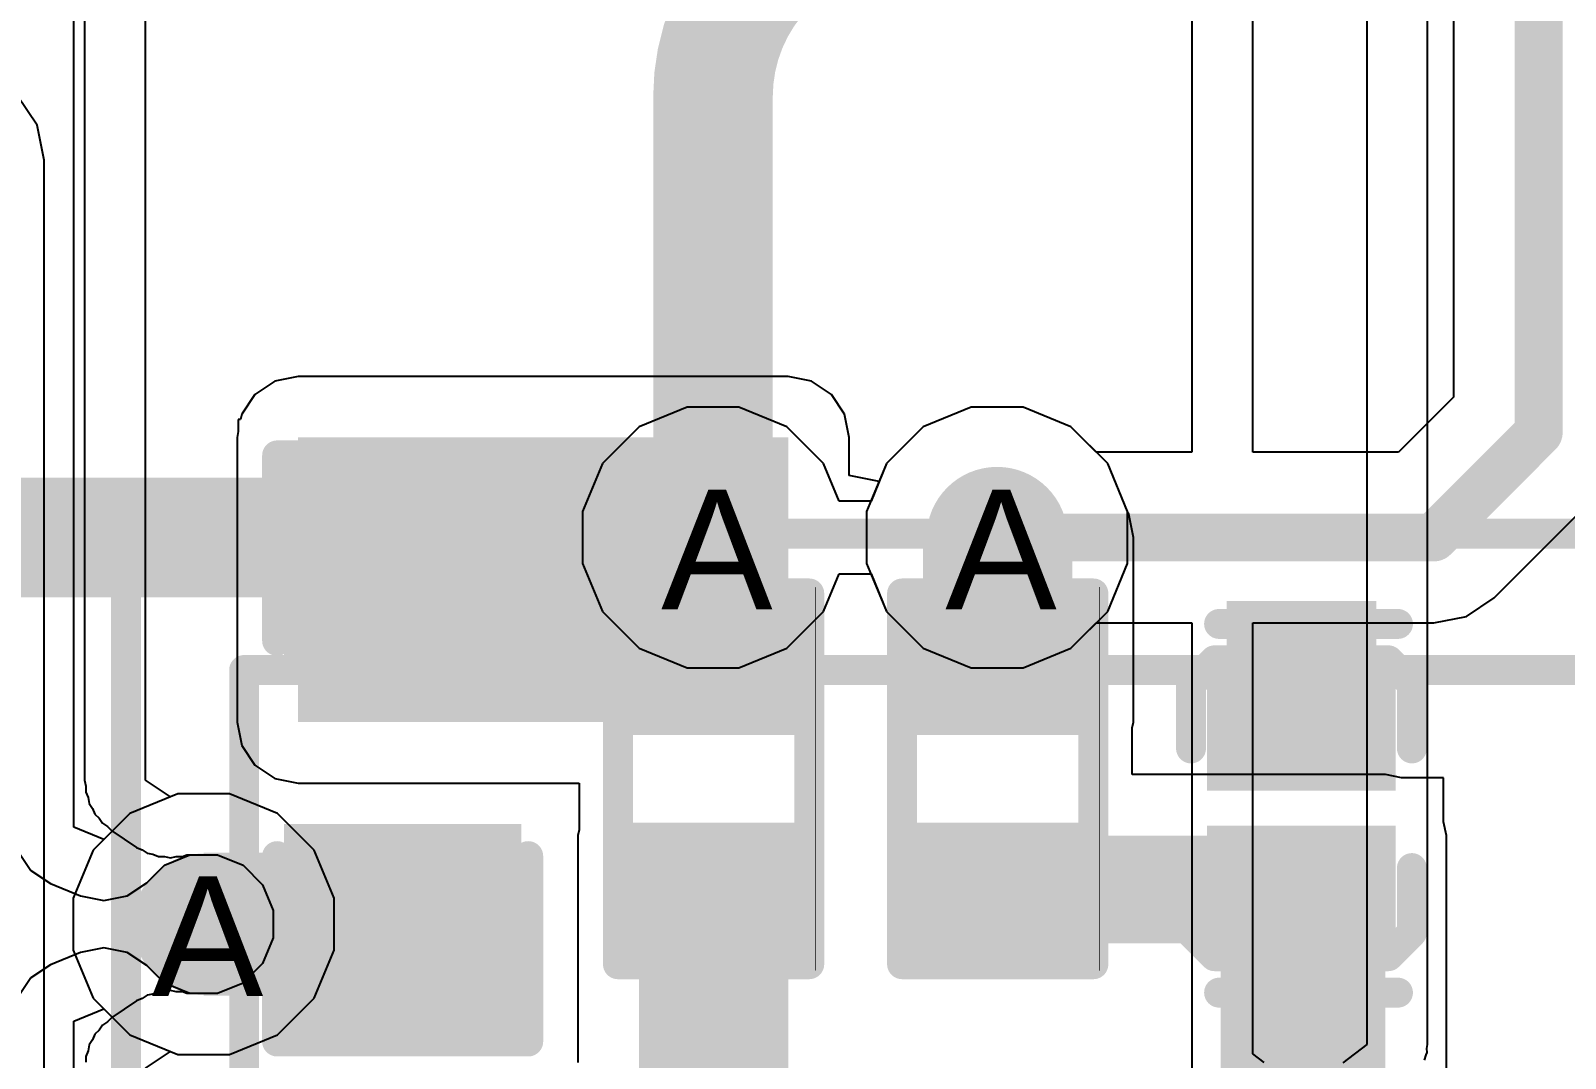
# Model space of a CAD drawing. Header units: inches. Extents: x 0 to 208, y 0 to 213.
# Drawn here: x 3.7688 to 4.0254, y 0.4172 to 0.589 of the extents above; entities that cross this region are included whole.
import ezdxf

# ---------------------------------------------------------------- set-up
doc = ezdxf.new("R2010")
doc.units = ezdxf.units.IN
doc.header["$MEASUREMENT"] = 0
for name, color, linetype in [('Bottom Layer', 5, 'Continuous'), ('Bottom Overlay', 54, 'Continuous'), ('Bottom Paste', 16, 'Continuous'), ('Bottom Solder', 6, 'Continuous'), ('Drill Drawing', 1, 'Continuous'), ('L2_GND1', 16, 'Continuous'), ('L3_SIG1', 76, 'Continuous'), ('L4_PWR', 90, 'Continuous'), ('L5_GND2', 156, 'Continuous'), ('L6_SIG2', 130, 'Continuous'), ('L7_GND3', 216, 'Continuous'), ('Top Layer', 1, 'Continuous'), ('Top Overlay', 2, 'Continuous'), ('Via Holes', 16, 'Continuous')]:
    doc.layers.add(name, color=color, linetype=linetype)
doc.styles.add('Arial', font='', dxfattribs={"height": 0.2})
doc.styles.get('Arial').set_extended_font_data('Arial')

# ---------------------------------------------------------------- blocks, each defined once
blk = doc.blocks.new('R___0402_B_70')
at = {"layer": 'Bottom Layer'}
for points in [[(-0.0095, 0.0125), (-0.0095, -0.0125), (-0.0275, -0.0125), (-0.0275, 0.0125)], [(0.0275, 0.0125), (0.0275, -0.0125), (0.0095, -0.0125), (0.0095, 0.0125)]]:
    blk.add_hatch(color=5, dxfattribs=at).paths.add_polyline_path(points)
at = {"layer": 'Bottom Paste'}
for points in [[(-0.0095, 0.0125), (-0.0095, -0.0125), (-0.0275, -0.0125), (-0.0275, 0.0125)], [(0.0275, 0.0125), (0.0275, -0.0125), (0.0095, -0.0125), (0.0095, 0.0125)]]:
    blk.add_hatch(color=16, dxfattribs=at).paths.add_polyline_path(points)
at = {"layer": 'Bottom Solder'}
for points in [[(-0.00734, 0.01467), (-0.00734, -0.01467), (-0.02967, -0.01467), (-0.02967, 0.01467)], [(0.02966, 0.01467), (0.02966, -0.01467), (0.00733, -0.01467), (0.00733, 0.01467)]]:
    blk.add_hatch(color=6, dxfattribs=at).paths.add_polyline_path(points)
at = {"layer": 'Bottom Overlay'}
for points in [[(-0.031, -0.016, 0.005, 0.005, 0), (-0.031, 0.016, 0.005, 0.005, 0)], [(0.031, 0.016, 0.005, 0.005, 0), (-0.031, 0.016, 0.005, 0.005, 0)], [(0.031, -0.016, 0.005, 0.005, 0), (0.031, 0.016, 0.005, 0.005, 0)], [(0.032, 0.017, 0.000127, 0.000127, 0), (-0.032, 0.017, 0.000127, 0.000127, 0)], [(0.031, -0.016, 0.005, 0.005, 0), (-0.031, -0.016, 0.005, 0.005, 0)]]:
    blk.add_lwpolyline(points, format="xyseb", dxfattribs=at)
for points in [[(-0.03225, 0.016, 0.0025, 0.0025, 1), (-0.02975, 0.016, 0.0025, 0.0025, 1)], [(-0.03225, 0.016, 0.0025, 0.0025, 1), (-0.02975, 0.016, 0.0025, 0.0025, 1)], [(0.02975, 0.016, 0.0025, 0.0025, 1), (0.03225, 0.016, 0.0025, 0.0025, 1)], [(0.02975, 0.016, 0.0025, 0.0025, 1), (0.03225, 0.016, 0.0025, 0.0025, 1)], [(-0.03203, 0.017, 0.0000635, 0.0000635, 1), (-0.03197, 0.017, 0.0000635, 0.0000635, 1)], [(0.03197, 0.017, 0.0000635, 0.0000635, 1), (0.03203, 0.017, 0.0000635, 0.0000635, 1)], [(-0.03225, -0.016, 0.0025, 0.0025, 1), (-0.02975, -0.016, 0.0025, 0.0025, 1)], [(-0.03225, -0.016, 0.0025, 0.0025, 1), (-0.02975, -0.016, 0.0025, 0.0025, 1)], [(0.02975, -0.016, 0.0025, 0.0025, 1), (0.03225, -0.016, 0.0025, 0.0025, 1)], [(0.02975, -0.016, 0.0025, 0.0025, 1), (0.03225, -0.016, 0.0025, 0.0025, 1)]]:
    blk.add_lwpolyline(points, format="xyseb", close=True, dxfattribs=at)
blk = doc.blocks.new('R___0402_B_75')
at = {"layer": 'Bottom Layer'}
for points in [[(-0.0095, 0.0125), (-0.0095, -0.0125), (-0.0275, -0.0125), (-0.0275, 0.0125)], [(0.0275, 0.0125), (0.0275, -0.0125), (0.0095, -0.0125), (0.0095, 0.0125)]]:
    blk.add_hatch(color=5, dxfattribs=at).paths.add_polyline_path(points)
at = {"layer": 'Bottom Paste'}
for points in [[(-0.0095, 0.0125), (-0.0095, -0.0125), (-0.0275, -0.0125), (-0.0275, 0.0125)], [(0.0275, 0.0125), (0.0275, -0.0125), (0.0095, -0.0125), (0.0095, 0.0125)]]:
    blk.add_hatch(color=16, dxfattribs=at).paths.add_polyline_path(points)
at = {"layer": 'Bottom Solder'}
for points in [[(-0.00733, 0.01467), (-0.00733, -0.01467), (-0.02966, -0.01467), (-0.02966, 0.01467)], [(0.02967, 0.01467), (0.02967, -0.01467), (0.00734, -0.01467), (0.00734, 0.01467)]]:
    blk.add_hatch(color=6, dxfattribs=at).paths.add_polyline_path(points)
at = {"layer": 'Bottom Overlay'}
for points in [[(-0.031, -0.016, 0.005, 0.005, 0), (-0.031, 0.016, 0.005, 0.005, 0)], [(0.031, 0.016, 0.005, 0.005, 0), (-0.031, 0.016, 0.005, 0.005, 0)], [(0.031, -0.016, 0.005, 0.005, 0), (0.031, 0.016, 0.005, 0.005, 0)], [(0.032, 0.017, 0.000127, 0.000127, 0), (-0.032, 0.017, 0.000127, 0.000127, 0)], [(0.031, -0.016, 0.005, 0.005, 0), (-0.031, -0.016, 0.005, 0.005, 0)]]:
    blk.add_lwpolyline(points, format="xyseb", dxfattribs=at)
for points in [[(-0.03225, 0.016, 0.0025, 0.0025, 1), (-0.02975, 0.016, 0.0025, 0.0025, 1)], [(-0.03225, 0.016, 0.0025, 0.0025, 1), (-0.02975, 0.016, 0.0025, 0.0025, 1)], [(0.02975, 0.016, 0.0025, 0.0025, 1), (0.03225, 0.016, 0.0025, 0.0025, 1)], [(0.02975, 0.016, 0.0025, 0.0025, 1), (0.03225, 0.016, 0.0025, 0.0025, 1)], [(-0.03203, 0.017, 0.0000635, 0.0000635, 1), (-0.03197, 0.017, 0.0000635, 0.0000635, 1)], [(0.03197, 0.017, 0.0000635, 0.0000635, 1), (0.03203, 0.017, 0.0000635, 0.0000635, 1)], [(-0.03225, -0.016, 0.0025, 0.0025, 1), (-0.02975, -0.016, 0.0025, 0.0025, 1)], [(-0.03225, -0.016, 0.0025, 0.0025, 1), (-0.02975, -0.016, 0.0025, 0.0025, 1)], [(0.02975, -0.016, 0.0025, 0.0025, 1), (0.03225, -0.016, 0.0025, 0.0025, 1)], [(0.02975, -0.016, 0.0025, 0.0025, 1), (0.03225, -0.016, 0.0025, 0.0025, 1)]]:
    blk.add_lwpolyline(points, format="xyseb", close=True, dxfattribs=at)
blk = doc.blocks.new('DFN1006_2L__B__D____________B_77')
at = {"layer": 'Bottom Layer'}
for points in [[(-0.02067, 0.01378), (-0.00492, 0.01378), (-0.00492, -0.01378), (-0.02067, -0.01378)], [(0.00492, 0.01378), (0.02067, 0.01378), (0.02067, -0.01378), (0.00492, -0.01378)]]:
    blk.add_hatch(color=5, dxfattribs=at).paths.add_polyline_path(points)
at = {"layer": 'Bottom Paste'}
for points in [[(-0.02067, 0.01378), (-0.00492, 0.01378), (-0.00492, -0.01378), (-0.02067, -0.01378)], [(0.00492, 0.01378), (0.02067, 0.01378), (0.02067, -0.01378), (0.00492, -0.01378)]]:
    blk.add_hatch(color=16, dxfattribs=at).paths.add_polyline_path(points)
at = {"layer": 'Bottom Solder'}
for points in [[(-0.02267, 0.01578), (-0.00292, 0.01578), (-0.00292, -0.01578), (-0.02267, -0.01578)], [(0.00292, 0.01578), (0.02267, 0.01578), (0.02267, -0.01578), (0.00292, -0.01578)]]:
    blk.add_hatch(color=6, dxfattribs=at).paths.add_polyline_path(points)
at = {"layer": 'Bottom Overlay'}
for points in [[(-0.02474, 0.01453, 0.005, 0.005, 0), (-0.0208, 0.01847, 0.005, 0.005, 0)], [(-0.01, 0.01847, 0.005, 0.005, 0), (-0.0208, 0.01847, 0.005, 0.005, 0)], [(0.0208, 0.01847, 0.005, 0.005, 0), (0.01, 0.01847, 0.005, 0.005, 0)], [(0.02474, 0.01453, 0.005, 0.005, 0), (0.0208, 0.01847, 0.005, 0.005, 0)], [(-0.03082, -0.01378, 0.005, 0.005, 0), (-0.03082, 0.01614, 0.005, 0.005, 0)], [(0.03083, -0.01378, 0.005, 0.005, 0), (0.03083, 0.01614, 0.005, 0.005, 0)], [(-0.02474, -0.01453, 0.005, 0.005, 0), (-0.02474, 0.01453, 0.005, 0.005, 0)], [(0.02474, -0.01453, 0.005, 0.005, 0), (0.02474, 0.01453, 0.005, 0.005, 0)], [(-0.0208, -0.01847, 0.005, 0.005, 0), (-0.02474, -0.01453, 0.005, 0.005, 0)], [(0.0208, -0.01847, 0.005, 0.005, 0), (0.02474, -0.01453, 0.005, 0.005, 0)], [(-0.01962, -0.01847, 0.005, 0.005, 0), (-0.0208, -0.01847, 0.005, 0.005, 0)], [(-0.01, -0.01847, 0.005, 0.005, 0), (-0.01962, -0.01847, 0.005, 0.005, 0)], [(0.01962, -0.01847, 0.005, 0.005, 0), (0.01, -0.01847, 0.005, 0.005, 0)], [(0.0208, -0.01847, 0.005, 0.005, 0), (0.01962, -0.01847, 0.005, 0.005, 0)]]:
    blk.add_lwpolyline(points, format="xyseb", dxfattribs=at)
for points in [[(-0.02205, 0.01847, 0.0025, 0.0025, 1), (-0.01955, 0.01847, 0.0025, 0.0025, 1)], [(-0.02205, 0.01847, 0.0025, 0.0025, 1), (-0.01955, 0.01847, 0.0025, 0.0025, 1)], [(-0.01125, 0.01847, 0.0025, 0.0025, 1), (-0.00875, 0.01847, 0.0025, 0.0025, 1)], [(0.00875, 0.01847, 0.0025, 0.0025, 1), (0.01125, 0.01847, 0.0025, 0.0025, 1)], [(0.01955, 0.01847, 0.0025, 0.0025, 1), (0.02205, 0.01847, 0.0025, 0.0025, 1)], [(0.01955, 0.01847, 0.0025, 0.0025, 1), (0.02205, 0.01847, 0.0025, 0.0025, 1)], [(-0.03207, 0.01614, 0.0025, 0.0025, 1), (-0.02957, 0.01614, 0.0025, 0.0025, 1)], [(0.02958, 0.01614, 0.0025, 0.0025, 1), (0.03208, 0.01614, 0.0025, 0.0025, 1)], [(-0.02599, 0.01453, 0.0025, 0.0025, 1), (-0.02349, 0.01453, 0.0025, 0.0025, 1)], [(-0.02599, 0.01453, 0.0025, 0.0025, 1), (-0.02349, 0.01453, 0.0025, 0.0025, 1)], [(0.02349, 0.01453, 0.0025, 0.0025, 1), (0.02599, 0.01453, 0.0025, 0.0025, 1)], [(0.02349, 0.01453, 0.0025, 0.0025, 1), (0.02599, 0.01453, 0.0025, 0.0025, 1)], [(-0.03207, -0.01378, 0.0025, 0.0025, 1), (-0.02957, -0.01378, 0.0025, 0.0025, 1)], [(-0.02599, -0.01453, 0.0025, 0.0025, 1), (-0.02349, -0.01453, 0.0025, 0.0025, 1)], [(-0.02599, -0.01453, 0.0025, 0.0025, 1), (-0.02349, -0.01453, 0.0025, 0.0025, 1)], [(0.02349, -0.01453, 0.0025, 0.0025, 1), (0.02599, -0.01453, 0.0025, 0.0025, 1)], [(0.02349, -0.01453, 0.0025, 0.0025, 1), (0.02599, -0.01453, 0.0025, 0.0025, 1)], [(0.02958, -0.01378, 0.0025, 0.0025, 1), (0.03208, -0.01378, 0.0025, 0.0025, 1)], [(-0.02205, -0.01847, 0.0025, 0.0025, 1), (-0.01955, -0.01847, 0.0025, 0.0025, 1)], [(-0.02205, -0.01847, 0.0025, 0.0025, 1), (-0.01955, -0.01847, 0.0025, 0.0025, 1)], [(-0.02087, -0.01847, 0.0025, 0.0025, 1), (-0.01837, -0.01847, 0.0025, 0.0025, 1)], [(-0.02087, -0.01847, 0.0025, 0.0025, 1), (-0.01837, -0.01847, 0.0025, 0.0025, 1)], [(-0.01125, -0.01847, 0.0025, 0.0025, 1), (-0.00875, -0.01847, 0.0025, 0.0025, 1)], [(0.00875, -0.01847, 0.0025, 0.0025, 1), (0.01125, -0.01847, 0.0025, 0.0025, 1)], [(0.01837, -0.01847, 0.0025, 0.0025, 1), (0.02087, -0.01847, 0.0025, 0.0025, 1)], [(0.01837, -0.01847, 0.0025, 0.0025, 1), (0.02087, -0.01847, 0.0025, 0.0025, 1)], [(0.01955, -0.01847, 0.0025, 0.0025, 1), (0.02205, -0.01847, 0.0025, 0.0025, 1)], [(0.01955, -0.01847, 0.0025, 0.0025, 1), (0.02205, -0.01847, 0.0025, 0.0025, 1)]]:
    blk.add_lwpolyline(points, format="xyseb", close=True, dxfattribs=at)
blk = doc.blocks.new('C___0603_B_81')
at = {"layer": 'Bottom Layer'}
for points in [[(-0.045, -0.0175), (-0.045, 0.0175), (-0.015, 0.0175), (-0.015, -0.0175)], [(0.015, -0.0175), (0.015, 0.0175), (0.045, 0.0175), (0.045, -0.0175)]]:
    blk.add_hatch(color=5, dxfattribs=at).paths.add_polyline_path(points)
at = {"layer": 'Bottom Paste'}
for points in [[(-0.045, -0.0175), (-0.045, 0.0175), (-0.015, 0.0175), (-0.015, -0.0175)], [(0.015, -0.0175), (0.015, 0.0175), (0.045, 0.0175), (0.045, -0.0175)]]:
    blk.add_hatch(color=16, dxfattribs=at).paths.add_polyline_path(points)
at = {"layer": 'Bottom Solder'}
for points in [[(-0.04736, -0.01986), (-0.04736, 0.01986), (-0.01264, 0.01986), (-0.01264, -0.01986)], [(0.01264, -0.01986), (0.01264, 0.01986), (0.04736, 0.01986), (0.04736, -0.01986)]]:
    blk.add_hatch(color=6, dxfattribs=at).paths.add_polyline_path(points)
at = {"layer": 'Bottom Overlay'}
for points in [[(-0.049, 0.021, 0.005, 0.005, 0), (-0.049, -0.021, 0.005, 0.005, 0)], [(-0.049, 0.021, 0.005, 0.005, 0), (-0.018, 0.021, 0.005, 0.005, 0)], [(0.018, 0.021, 0.005, 0.005, 0), (0.049, 0.021, 0.005, 0.005, 0)], [(0.049, 0.021, 0.005, 0.005, 0), (0.049, -0.021, 0.005, 0.005, 0)], [(-0.049, -0.021, 0.005, 0.005, 0), (-0.018, -0.021, 0.005, 0.005, 0)], [(0.018, -0.021, 0.005, 0.005, 0), (0.049, -0.021, 0.005, 0.005, 0)]]:
    blk.add_lwpolyline(points, format="xyseb", dxfattribs=at)
for points in [[(-0.05025, 0.021, 0.0025, 0.0025, 1), (-0.04775, 0.021, 0.0025, 0.0025, 1)], [(-0.05025, 0.021, 0.0025, 0.0025, 1), (-0.04775, 0.021, 0.0025, 0.0025, 1)], [(-0.01925, 0.021, 0.0025, 0.0025, 1), (-0.01675, 0.021, 0.0025, 0.0025, 1)], [(0.01675, 0.021, 0.0025, 0.0025, 1), (0.01925, 0.021, 0.0025, 0.0025, 1)], [(0.04775, 0.021, 0.0025, 0.0025, 1), (0.05025, 0.021, 0.0025, 0.0025, 1)], [(0.04775, 0.021, 0.0025, 0.0025, 1), (0.05025, 0.021, 0.0025, 0.0025, 1)], [(-0.05025, -0.021, 0.0025, 0.0025, 1), (-0.04775, -0.021, 0.0025, 0.0025, 1)], [(-0.05025, -0.021, 0.0025, 0.0025, 1), (-0.04775, -0.021, 0.0025, 0.0025, 1)], [(-0.01925, -0.021, 0.0025, 0.0025, 1), (-0.01675, -0.021, 0.0025, 0.0025, 1)], [(0.01675, -0.021, 0.0025, 0.0025, 1), (0.01925, -0.021, 0.0025, 0.0025, 1)], [(0.04775, -0.021, 0.0025, 0.0025, 1), (0.05025, -0.021, 0.0025, 0.0025, 1)], [(0.04775, -0.021, 0.0025, 0.0025, 1), (0.05025, -0.021, 0.0025, 0.0025, 1)]]:
    blk.add_lwpolyline(points, format="xyseb", close=True, dxfattribs=at)
blk = doc.blocks.new('XH_4A_L_521')
at = {"layer": 'Top Overlay'}
for points in [[(-0.24607, 0.13779, 0.005, 0.005, 0), (0.24606, 0.13779, 0.005, 0.005, 0)], [(-0.24607, -0.09055, 0.005, 0.005, 0), (-0.24607, 0.13779, 0.005, 0.005, 0)], [(-0.2263, 0.115, 0.005, 0.005, 0), (0.225, 0.115, 0.005, 0.005, 0)], [(-0.2263, -0.065, 0.005, 0.005, 0), (-0.2263, 0.115, 0.005, 0.005, 0)]]:
    blk.add_lwpolyline(points, format="xyseb", dxfattribs=at)
for points in [[(-0.24732, 0.13779, 0.0025, 0.0025, 1), (-0.24482, 0.13779, 0.0025, 0.0025, 1)], [(-0.24732, 0.13779, 0.0025, 0.0025, 1), (-0.24482, 0.13779, 0.0025, 0.0025, 1)], [(-0.22755, 0.115, 0.0025, 0.0025, 1), (-0.22505, 0.115, 0.0025, 0.0025, 1)], [(-0.22755, 0.115, 0.0025, 0.0025, 1), (-0.22505, 0.115, 0.0025, 0.0025, 1)]]:
    blk.add_lwpolyline(points, format="xyseb", close=True, dxfattribs=at)

msp = doc.modelspace()

# ---------------------------------------------------------------- hatches: boundary and pattern name
at = {"layer": 'Bottom Layer'}
for points in [[(3.8135, 0.47342), (3.8955, 0.47342), (3.8955, 0.521), (3.8135, 0.521)], [(3.8705, 0.47342), (3.8955, 0.47342), (3.8955, 0.50427), (3.8705, 0.50427)], [(3.91802, 0.47342), (3.94302, 0.47342), (3.94302, 0.50427), (3.91802, 0.50427)], [(3.96882, 0.47179), (3.99382, 0.47179), (3.99382, 0.49365), (3.96882, 0.49365)], [(3.8705, 0.36712), (3.8955, 0.36712), (3.8955, 0.45442), (3.8705, 0.45442)], [(3.91802, 0.43642), (3.9911, 0.43642), (3.9911, 0.45442), (3.91802, 0.45442)], [(3.96781, 0.36712), (3.99537, 0.36712), (3.99537, 0.45442), (3.96781, 0.45442)], [(3.79772, 0.42764), (3.833, 0.42764), (3.833, 0.45157), (3.79772, 0.45157)]]:
    msp.add_hatch(color=5, dxfattribs=at).paths.add_polyline_path(points)
h = msp.add_hatch(color=5, dxfattribs=at)
edge = h.paths.add_edge_path()
edge.add_arc((3.8829, 0.50427), 0.01181, 0, 360)
h = msp.add_hatch(color=5, dxfattribs=at)
edge = h.paths.add_edge_path()
edge.add_arc((3.93042, 0.50427), 0.01181, 0, 360)
h = msp.add_hatch(color=5, dxfattribs=at)
edge = h.paths.add_edge_path()
edge.add_arc((3.79772, 0.43962), 0.01181, 0, 360)
at = {"layer": 'L2_GND1'}
h = msp.add_hatch(color=16, dxfattribs=at)
edge = h.paths.add_edge_path()
edge.add_arc((3.8829, 0.50427), 0.01181, 0, 360)
h = msp.add_hatch(color=16, dxfattribs=at)
edge = h.paths.add_edge_path()
edge.add_arc((3.93042, 0.50427), 0.01181, 0, 360)
h = msp.add_hatch(color=16, dxfattribs=at)
edge = h.paths.add_edge_path()
edge.add_arc((3.79772, 0.43962), 0.01181, 0, 360)
at = {"layer": 'L3_SIG1'}
h = msp.add_hatch(color=76, dxfattribs=at)
edge = h.paths.add_edge_path()
edge.add_arc((3.8829, 0.50427), 0.01181, 0, 360)
h = msp.add_hatch(color=76, dxfattribs=at)
edge = h.paths.add_edge_path()
edge.add_arc((3.93042, 0.50427), 0.01181, 0, 360)
h = msp.add_hatch(color=76, dxfattribs=at)
edge = h.paths.add_edge_path()
edge.add_arc((3.79772, 0.43962), 0.01181, 0, 360)
at = {"layer": 'L4_PWR'}
h = msp.add_hatch(color=90, dxfattribs=at)
edge = h.paths.add_edge_path()
edge.add_arc((3.8829, 0.50427), 0.01181, 0, 360)
h = msp.add_hatch(color=90, dxfattribs=at)
edge = h.paths.add_edge_path()
edge.add_arc((3.93042, 0.50427), 0.01181, 0, 360)
h = msp.add_hatch(color=90, dxfattribs=at)
edge = h.paths.add_edge_path()
edge.add_arc((3.79772, 0.43962), 0.01181, 0, 360)
at = {"layer": 'L5_GND2'}
h = msp.add_hatch(color=156, dxfattribs=at)
edge = h.paths.add_edge_path()
edge.add_arc((3.8829, 0.50427), 0.01181, 0, 360)
h = msp.add_hatch(color=156, dxfattribs=at)
edge = h.paths.add_edge_path()
edge.add_arc((3.93042, 0.50427), 0.01181, 0, 360)
h = msp.add_hatch(color=156, dxfattribs=at)
edge = h.paths.add_edge_path()
edge.add_arc((3.79772, 0.43962), 0.01181, 0, 360)
at = {"layer": 'L6_SIG2'}
h = msp.add_hatch(color=130, dxfattribs=at)
edge = h.paths.add_edge_path()
edge.add_arc((3.8829, 0.50427), 0.01181, 0, 360)
h = msp.add_hatch(color=130, dxfattribs=at)
edge = h.paths.add_edge_path()
edge.add_arc((3.93042, 0.50427), 0.01181, 0, 360)
h = msp.add_hatch(color=130, dxfattribs=at)
edge = h.paths.add_edge_path()
edge.add_arc((3.79772, 0.43962), 0.01181, 0, 360)
at = {"layer": 'L7_GND3'}
h = msp.add_hatch(color=216, dxfattribs=at)
edge = h.paths.add_edge_path()
edge.add_arc((3.8829, 0.50427), 0.01181, 0, 360)
h = msp.add_hatch(color=216, dxfattribs=at)
edge = h.paths.add_edge_path()
edge.add_arc((3.93042, 0.50427), 0.01181, 0, 360)
h = msp.add_hatch(color=216, dxfattribs=at)
edge = h.paths.add_edge_path()
edge.add_arc((3.79772, 0.43962), 0.01181, 0, 360)
at = {"layer": 'Top Layer'}
h = msp.add_hatch(color=1, dxfattribs=at)
edge = h.paths.add_edge_path()
edge.add_arc((3.8829, 0.50427), 0.01181, 0, 360)
h = msp.add_hatch(color=1, dxfattribs=at)
edge = h.paths.add_edge_path()
edge.add_arc((3.93042, 0.50427), 0.01181, 0, 360)
h = msp.add_hatch(color=1, dxfattribs=at)
edge = h.paths.add_edge_path()
edge.add_arc((3.79772, 0.43962), 0.01181, 0, 360)
at = {"layer": 'Via Holes'}
h = msp.add_hatch(color=7, dxfattribs=at)
edge = h.paths.add_edge_path()
edge.add_arc((3.8829, 0.50427), 0.00591, 0, 360)
h = msp.add_hatch(color=7, dxfattribs=at)
edge = h.paths.add_edge_path()
edge.add_arc((3.93042, 0.50427), 0.00591, 0, 360)
h = msp.add_hatch(color=7, dxfattribs=at)
edge = h.paths.add_edge_path()
edge.add_arc((3.79772, 0.43962), 0.00591, 0, 360)

# ---------------------------------------------------------------- linework, layer by layer
at = {"layer": 'Bottom Layer'}
for p, q in [((3.8096, 0.53042), (3.80629, 0.52821)), ((3.8135, 0.5312), (3.8096, 0.53042)), ((3.8955, 0.5312), (3.8135, 0.5312)), ((3.8994, 0.53042), (3.8955, 0.5312)), ((3.90271, 0.52821), (3.8994, 0.53042)), ((3.80629, 0.52821), (3.80408, 0.5249)), ((3.90492, 0.5249), (3.90271, 0.52821)), ((3.8039, 0.524), (3.8035, 0.524)), ((3.8035, 0.524), (3.8035, 0.52199)), ((3.80408, 0.5249), (3.8039, 0.524)), ((3.9057, 0.521), (3.90492, 0.5249)), ((3.92608, 0.52609), (3.91806, 0.52276)), ((3.93475, 0.52609), (3.92608, 0.52609)), ((3.94277, 0.52276), (3.93475, 0.52609)), ((3.8035, 0.52199), (3.8033, 0.521)), ((3.91806, 0.52276), (3.91193, 0.51663)), ((3.94891, 0.51663), (3.94277, 0.52276)), ((3.8033, 0.521), (3.8033, 0.47342)), ((3.9057, 0.51466), (3.9057, 0.521)), ((3.91193, 0.51663), (3.9107, 0.51366)), ((3.95223, 0.50861), (3.94891, 0.51663)), ((3.9107, 0.51366), (3.9057, 0.51466)), ((3.95223, 0.50849), (3.95223, 0.50861)), ((3.95244, 0.50818), (3.95223, 0.50849)), ((3.95322, 0.50427), (3.95244, 0.50818)), ((3.95322, 0.47342), (3.95322, 0.50427)), ((3.8033, 0.47342), (3.80408, 0.46952)), ((3.95302, 0.47244), (3.95322, 0.47342)), ((3.95302, 0.46462), (3.95302, 0.47244)), ((3.80408, 0.46952), (3.80629, 0.46621)), ((3.80629, 0.46621), (3.8096, 0.464)), ((3.99537, 0.46462), (3.95302, 0.46462)), ((3.99807, 0.46408), (3.99537, 0.46462)), ((3.8096, 0.464), (3.8135, 0.46322)), ((3.8135, 0.46322), (3.8605, 0.46322)), ((3.8605, 0.46322), (3.8605, 0.4554)), ((4.0051, 0.46408), (3.99807, 0.46408)), ((4.0051, 0.45672), (4.0051, 0.46408)), ((3.8605, 0.4554), (3.8603, 0.45442)), ((3.8603, 0.45442), (3.8603, 0.41649)), ((4.00556, 0.45442), (4.0051, 0.45672)), ((4.00556, 0.41028), (4.00556, 0.45442))]:
    msp.add_line(p, q, dxfattribs=at)
at = {"layer": 'L2_GND1'}
for p, q in [((3.87856, 0.52609), (3.87054, 0.52276)), ((3.88723, 0.52609), (3.87856, 0.52609)), ((3.89525, 0.52276), (3.88723, 0.52609)), ((3.92608, 0.52609), (3.91806, 0.52276)), ((3.93475, 0.52609), (3.92608, 0.52609)), ((3.94277, 0.52276), (3.93475, 0.52609)), ((3.87054, 0.52276), (3.86441, 0.51663)), ((3.90139, 0.51663), (3.89525, 0.52276)), ((3.91806, 0.52276), (3.91193, 0.51663)), ((3.94891, 0.51663), (3.94277, 0.52276)), ((3.86441, 0.51663), (3.86108, 0.50861)), ((3.90399, 0.51035), (3.90139, 0.51663)), ((3.91193, 0.51663), (3.90933, 0.51035)), ((3.95223, 0.50861), (3.94891, 0.51663)), ((3.86108, 0.50861), (3.86108, 0.49994)), ((3.90933, 0.51035), (3.90399, 0.51035)), ((3.95223, 0.49994), (3.95223, 0.50861)), ((3.86108, 0.49994), (3.86441, 0.49192)), ((3.90139, 0.49192), (3.90399, 0.49819)), ((3.90399, 0.49819), (3.90933, 0.49819)), ((3.90933, 0.49819), (3.91193, 0.49192)), ((3.94891, 0.49192), (3.95223, 0.49994)), ((3.86441, 0.49192), (3.87054, 0.48578)), ((3.89525, 0.48578), (3.90139, 0.49192)), ((3.91193, 0.49192), (3.91806, 0.48578)), ((3.94277, 0.48578), (3.94891, 0.49192)), ((3.87054, 0.48578), (3.87856, 0.48246)), ((3.88723, 0.48246), (3.89525, 0.48578)), ((3.91806, 0.48578), (3.92608, 0.48246)), ((3.93475, 0.48246), (3.94277, 0.48578)), ((3.87856, 0.48246), (3.88723, 0.48246)), ((3.92608, 0.48246), (3.93475, 0.48246))]:
    msp.add_line(p, q, dxfattribs=at)
at = {"layer": 'L3_SIG1'}
for p, q in [((3.776, 0.45582), (3.776, 0.723)), ((3.99223, 0.723), (3.99223, 0.41949)), ((4.00242, 0.41949), (4.00242, 0.723)), ((3.87856, 0.52609), (3.87054, 0.52276)), ((3.88723, 0.52609), (3.87856, 0.52609)), ((3.89525, 0.52276), (3.88723, 0.52609)), ((3.92608, 0.52609), (3.91806, 0.52276)), ((3.93475, 0.52609), (3.92608, 0.52609)), ((3.94277, 0.52276), (3.93475, 0.52609)), ((3.87054, 0.52276), (3.86441, 0.51663)), ((3.90139, 0.51663), (3.89525, 0.52276)), ((3.91806, 0.52276), (3.91193, 0.51663)), ((3.94891, 0.51663), (3.94277, 0.52276)), ((3.86441, 0.51663), (3.86108, 0.50861)), ((3.90399, 0.51035), (3.90139, 0.51663)), ((3.91193, 0.51663), (3.90933, 0.51035)), ((3.95223, 0.50861), (3.94891, 0.51663)), ((3.86108, 0.50861), (3.86108, 0.49994)), ((3.90933, 0.51035), (3.90399, 0.51035)), ((3.95223, 0.49994), (3.95223, 0.50861)), ((3.86108, 0.49994), (3.86441, 0.49192)), ((3.90139, 0.49192), (3.90399, 0.49819)), ((3.90399, 0.49819), (3.90933, 0.49819)), ((3.90933, 0.49819), (3.91193, 0.49192)), ((3.94891, 0.49192), (3.95223, 0.49994)), ((3.86441, 0.49192), (3.87054, 0.48578)), ((3.89525, 0.48578), (3.90139, 0.49192)), ((3.91193, 0.49192), (3.91806, 0.48578)), ((3.94277, 0.48578), (3.94891, 0.49192)), ((3.87054, 0.48578), (3.87856, 0.48246)), ((3.88723, 0.48246), (3.89525, 0.48578)), ((3.91806, 0.48578), (3.92608, 0.48246)), ((3.93475, 0.48246), (3.94277, 0.48578)), ((3.87856, 0.48246), (3.88723, 0.48246)), ((3.92608, 0.48246), (3.93475, 0.48246)), ((3.79338, 0.46143), (3.78536, 0.45811)), ((3.80205, 0.46143), (3.79338, 0.46143)), ((3.81007, 0.45811), (3.80205, 0.46143)), ((3.78536, 0.45811), (3.781, 0.45375)), ((3.81621, 0.45197), (3.81007, 0.45811)), ((3.781, 0.45375), (3.776, 0.45582)), ((3.76658, 0.45192), (3.76879, 0.44861)), ((3.81953, 0.44396), (3.81621, 0.45197)), ((3.78821, 0.44654), (3.79114, 0.44947)), ((3.79114, 0.44947), (3.79541, 0.45123)), ((3.79541, 0.45123), (3.80003, 0.45123)), ((3.80003, 0.45123), (3.8043, 0.44947)), ((3.8043, 0.44947), (3.80756, 0.4462)), ((3.76879, 0.44861), (3.7721, 0.4464)), ((3.7721, 0.4464), (3.7771, 0.44433)), ((3.7771, 0.44433), (3.781, 0.44355)), ((3.781, 0.44355), (3.7849, 0.44433)), ((3.7849, 0.44433), (3.78821, 0.44654)), ((3.80756, 0.4462), (3.80933, 0.44193)), ((3.80933, 0.44193), (3.80933, 0.43731)), ((3.81953, 0.43528), (3.81953, 0.44396)), ((3.80933, 0.43731), (3.80756, 0.43304)), ((3.7771, 0.43491), (3.7721, 0.43284)), ((3.781, 0.43568), (3.7771, 0.43491)), ((3.7849, 0.43491), (3.781, 0.43568)), ((3.78821, 0.4327), (3.7849, 0.43491)), ((3.81621, 0.42726), (3.81953, 0.43528)), ((3.7721, 0.43284), (3.76879, 0.43063)), ((3.79114, 0.42977), (3.78821, 0.4327)), ((3.80756, 0.43304), (3.8043, 0.42977)), ((3.76879, 0.43063), (3.76658, 0.42732)), ((3.79541, 0.428), (3.79114, 0.42977)), ((3.8043, 0.42977), (3.80003, 0.428)), ((3.80003, 0.428), (3.79541, 0.428)), ((3.81007, 0.42113), (3.81621, 0.42726)), ((3.776, 0.42342), (3.781, 0.42549)), ((3.781, 0.42549), (3.78536, 0.42113)), ((3.776, 0.18847), (3.776, 0.42342)), ((3.78536, 0.42113), (3.79338, 0.41781)), ((3.80205, 0.41781), (3.81007, 0.42113)), ((3.99223, 0.41949), (3.98826, 0.41644)), ((4.00229, 0.41883), (4.00242, 0.41949)), ((4.00234, 0.41816), (4.00229, 0.41883)), ((3.79338, 0.41781), (3.80205, 0.41781)), ((4.00191, 0.41688), (4.0022, 0.41775)), ((4.0022, 0.41775), (4.00234, 0.41816))]:
    msp.add_line(p, q, dxfattribs=at)
at = {"layer": 'L4_PWR'}
for p, q in [((3.92608, 0.52609), (3.91806, 0.52276)), ((3.93475, 0.52609), (3.92608, 0.52609)), ((3.94277, 0.52276), (3.93475, 0.52609)), ((3.91806, 0.52276), (3.91193, 0.51663)), ((3.94891, 0.51663), (3.94277, 0.52276)), ((3.91193, 0.51663), (3.9086, 0.50861)), ((3.95223, 0.50861), (3.94891, 0.51663)), ((3.9086, 0.50861), (3.9086, 0.49994)), ((3.95223, 0.49994), (3.95223, 0.50861)), ((3.9086, 0.49994), (3.91193, 0.49192)), ((3.94891, 0.49192), (3.95223, 0.49994)), ((3.91193, 0.49192), (3.91806, 0.48578)), ((3.94277, 0.48578), (3.94891, 0.49192)), ((3.91806, 0.48578), (3.92608, 0.48246)), ((3.93475, 0.48246), (3.94277, 0.48578)), ((3.92608, 0.48246), (3.93475, 0.48246)), ((3.79338, 0.46143), (3.78536, 0.45811)), ((3.80205, 0.46143), (3.79338, 0.46143)), ((3.81007, 0.45811), (3.80205, 0.46143)), ((3.78536, 0.45811), (3.77923, 0.45197)), ((3.81621, 0.45197), (3.81007, 0.45811)), ((3.77923, 0.45197), (3.7759, 0.44396)), ((3.81953, 0.44396), (3.81621, 0.45197)), ((3.7759, 0.44396), (3.7759, 0.43528)), ((3.81953, 0.43528), (3.81953, 0.44396)), ((3.7759, 0.43528), (3.77923, 0.42726)), ((3.81621, 0.42726), (3.81953, 0.43528)), ((3.77923, 0.42726), (3.78536, 0.42113)), ((3.81007, 0.42113), (3.81621, 0.42726)), ((3.78536, 0.42113), (3.79338, 0.41781)), ((3.80205, 0.41781), (3.81007, 0.42113)), ((3.79338, 0.41781), (3.80205, 0.41781))]:
    msp.add_line(p, q, dxfattribs=at)
for points in [[(3.8829, 0.57802, 0.02, 0.02, -0.198907), (3.892, 0.6, 0.02, 0.02, 0)], [(3.8829, 0.50427, 0.02, 0.02, 0), (3.8829, 0.57802, 0.02, 0.02, 0)], [(3.57979, 0.50427, 0.02, 0.02, 0), (3.8829, 0.50427, 0.02, 0.02, 0)]]:
    msp.add_lwpolyline(points, format="xyseb", dxfattribs=at)
for points in [[(3.8779, 0.57802, 0.01, 0.01, 1), (3.8879, 0.57802, 0.01, 0.01, 1)], [(3.8779, 0.57802, 0.01, 0.01, 1), (3.8879, 0.57802, 0.01, 0.01, 1)], [(3.8779, 0.50427, 0.01, 0.01, 1), (3.8879, 0.50427, 0.01, 0.01, 1)], [(3.8779, 0.50427, 0.01, 0.01, 1), (3.8879, 0.50427, 0.01, 0.01, 1)]]:
    msp.add_lwpolyline(points, format="xyseb", close=True, dxfattribs=at)
at = {"layer": 'L5_GND2'}
for p, q in [((3.87856, 0.52609), (3.87054, 0.52276)), ((3.88723, 0.52609), (3.87856, 0.52609)), ((3.89525, 0.52276), (3.88723, 0.52609)), ((3.92608, 0.52609), (3.91806, 0.52276)), ((3.93475, 0.52609), (3.92608, 0.52609)), ((3.94277, 0.52276), (3.93475, 0.52609)), ((3.87054, 0.52276), (3.86441, 0.51663)), ((3.90139, 0.51663), (3.89525, 0.52276)), ((3.91806, 0.52276), (3.91193, 0.51663)), ((3.94891, 0.51663), (3.94277, 0.52276)), ((3.86441, 0.51663), (3.86108, 0.50861)), ((3.90399, 0.51035), (3.90139, 0.51663)), ((3.91193, 0.51663), (3.90933, 0.51035)), ((3.95223, 0.50861), (3.94891, 0.51663)), ((3.86108, 0.50861), (3.86108, 0.49994)), ((3.90933, 0.51035), (3.90399, 0.51035)), ((3.95223, 0.49994), (3.95223, 0.50861)), ((3.86108, 0.49994), (3.86441, 0.49192)), ((3.90139, 0.49192), (3.90399, 0.49819)), ((3.90399, 0.49819), (3.90933, 0.49819)), ((3.90933, 0.49819), (3.91193, 0.49192)), ((3.94891, 0.49192), (3.95223, 0.49994)), ((3.86441, 0.49192), (3.87054, 0.48578)), ((3.89525, 0.48578), (3.90139, 0.49192)), ((3.91193, 0.49192), (3.91806, 0.48578)), ((3.94277, 0.48578), (3.94891, 0.49192)), ((3.87054, 0.48578), (3.87856, 0.48246)), ((3.88723, 0.48246), (3.89525, 0.48578)), ((3.91806, 0.48578), (3.92608, 0.48246)), ((3.93475, 0.48246), (3.94277, 0.48578)), ((3.87856, 0.48246), (3.88723, 0.48246)), ((3.92608, 0.48246), (3.93475, 0.48246))]:
    msp.add_line(p, q, dxfattribs=at)
at = {"layer": 'L6_SIG2'}
for p, q in [((4.00673, 1.22309), (4.00673, 0.52775)), ((3.7778, 0.776), (3.7778, 0.4637)), ((3.788, 0.4637), (3.788, 0.776)), ((3.963, 0.776), (3.963, 0.51855)), ((3.9732, 0.51855), (3.9732, 0.776)), ((3.76986, 0.57321), (3.76655, 0.57817)), ((3.77103, 0.56736), (3.76986, 0.57321)), ((3.77103, 0.19885), (3.77103, 0.56736)), ((4.00673, 0.52775), (3.99753, 0.51855)), ((3.87856, 0.52609), (3.87054, 0.52276)), ((3.88723, 0.52609), (3.87856, 0.52609)), ((3.89525, 0.52276), (3.88723, 0.52609)), ((3.92608, 0.52609), (3.91806, 0.52276)), ((3.93475, 0.52609), (3.92608, 0.52609)), ((3.94277, 0.52276), (3.93475, 0.52609)), ((3.87054, 0.52276), (3.86441, 0.51663)), ((3.90139, 0.51663), (3.89525, 0.52276)), ((3.91806, 0.52276), (3.91193, 0.51663)), ((3.94699, 0.51855), (3.94277, 0.52276)), ((3.963, 0.51855), (3.94699, 0.51855)), ((3.99753, 0.51855), (3.9732, 0.51855)), ((3.86441, 0.51663), (3.86108, 0.50861)), ((3.90399, 0.51035), (3.90139, 0.51663)), ((3.91193, 0.51663), (3.90933, 0.51035)), ((4.01353, 0.49418), (4.03109, 0.51174)), ((3.86108, 0.50861), (3.86108, 0.49994)), ((3.90933, 0.51035), (3.90399, 0.51035)), ((3.86108, 0.49994), (3.86441, 0.49192)), ((3.90139, 0.49192), (3.90399, 0.49819)), ((3.90399, 0.49819), (3.90933, 0.49819)), ((3.90933, 0.49819), (3.91193, 0.49192)), ((4.0089, 0.49109), (4.01353, 0.49418)), ((3.86441, 0.49192), (3.87054, 0.48578)), ((3.89525, 0.48578), (3.90139, 0.49192)), ((3.91193, 0.49192), (3.91806, 0.48578)), ((4.00344, 0.49), (4.0089, 0.49109)), ((3.94277, 0.48578), (3.94699, 0.49)), ((3.94699, 0.49), (3.963, 0.49)), ((3.963, 0.49), (3.963, 0.41326)), ((3.9732, 0.41794), (3.9732, 0.49)), ((3.9732, 0.49), (4.00344, 0.49)), ((4.00344, 0.49), (4.00344, 0.49)), ((3.87054, 0.48578), (3.87856, 0.48246)), ((3.88723, 0.48246), (3.89525, 0.48578)), ((3.91806, 0.48578), (3.92608, 0.48246)), ((3.93475, 0.48246), (3.94277, 0.48578)), ((3.87856, 0.48246), (3.88723, 0.48246)), ((3.92608, 0.48246), (3.93475, 0.48246)), ((3.7778, 0.4637), (3.778, 0.46272)), ((3.778, 0.46272), (3.778, 0.46171)), ((3.79216, 0.46092), (3.788, 0.4637)), ((3.778, 0.46171), (3.77838, 0.46079)), ((3.77838, 0.46079), (3.77858, 0.4598)), ((3.77858, 0.4598), (3.77914, 0.45897)), ((3.79338, 0.46143), (3.79216, 0.46092)), ((3.80205, 0.46143), (3.79338, 0.46143)), ((3.81007, 0.45811), (3.80205, 0.46143)), ((3.77914, 0.45897), (3.77952, 0.45804)), ((3.77952, 0.45804), (3.78023, 0.45733)), ((3.78023, 0.45733), (3.78079, 0.45649)), ((3.81621, 0.45197), (3.81007, 0.45811)), ((3.78079, 0.45649), (3.78163, 0.45593)), ((3.78163, 0.45593), (3.78234, 0.45522)), ((3.78234, 0.45522), (3.78649, 0.45245)), ((3.78649, 0.45245), (3.78742, 0.45206)), ((3.78742, 0.45206), (3.78826, 0.4515)), ((3.81953, 0.44396), (3.81621, 0.45197)), ((3.78826, 0.4515), (3.78924, 0.45131)), ((3.78924, 0.45131), (3.79017, 0.45092)), ((3.79017, 0.45092), (3.79117, 0.45092)), ((3.79117, 0.45092), (3.79216, 0.45073)), ((3.79216, 0.45073), (3.79314, 0.45092)), ((3.79314, 0.45092), (3.79415, 0.45092)), ((3.79415, 0.45092), (3.79489, 0.45123)), ((3.79489, 0.45123), (3.80003, 0.45123)), ((3.80003, 0.45123), (3.8043, 0.44947)), ((3.8043, 0.44947), (3.80756, 0.4462)), ((3.80756, 0.4462), (3.80933, 0.44193)), ((3.80933, 0.44193), (3.80933, 0.43731)), ((3.81953, 0.43528), (3.81953, 0.44396)), ((3.80933, 0.43731), (3.80756, 0.43304)), ((3.81621, 0.42726), (3.81953, 0.43528)), ((3.80756, 0.43304), (3.8043, 0.42977)), ((3.8043, 0.42977), (3.80003, 0.428)), ((3.78649, 0.42679), (3.78234, 0.42401)), ((3.78742, 0.42717), (3.78649, 0.42679)), ((3.78826, 0.42773), (3.78742, 0.42717)), ((3.78924, 0.42793), (3.78826, 0.42773)), ((3.79017, 0.42831), (3.78924, 0.42793)), ((3.79117, 0.42831), (3.79017, 0.42831)), ((3.79216, 0.42851), (3.79117, 0.42831)), ((3.79314, 0.42831), (3.79216, 0.42851)), ((3.79415, 0.42831), (3.79314, 0.42831)), ((3.79489, 0.428), (3.79415, 0.42831)), ((3.80003, 0.428), (3.79489, 0.428)), ((3.81007, 0.42113), (3.81621, 0.42726)), ((3.78234, 0.42401), (3.78163, 0.4233)), ((3.77952, 0.4212), (3.77914, 0.42027)), ((3.78023, 0.42191), (3.77952, 0.4212)), ((3.78079, 0.42274), (3.78023, 0.42191)), ((3.78163, 0.4233), (3.78079, 0.42274)), ((3.80205, 0.41781), (3.81007, 0.42113)), ((3.77838, 0.41845), (3.778, 0.41752)), ((3.77858, 0.41944), (3.77838, 0.41845)), ((3.77914, 0.42027), (3.77858, 0.41944)), ((3.778, 0.41752), (3.778, 0.41652)), ((3.788, 0.41553), (3.79216, 0.41831)), ((3.79216, 0.41831), (3.79338, 0.41781)), ((3.79338, 0.41781), (3.80205, 0.41781)), ((3.97508, 0.41649), (3.9732, 0.41794))]:
    msp.add_line(p, q, dxfattribs=at)
for points in [[(4.021, 0.52184, 0.008, 0.008, 0), (4.021, 1.229, 0.008, 0.008, 0)], [(4.00344, 0.50427, 0.008, 0.008, 0), (4.021, 0.52184, 0.008, 0.008, 0)], [(3.93042, 0.50427, 0.008, 0.008, 0), (4.00344, 0.50427, 0.008, 0.008, 0)]]:
    msp.add_lwpolyline(points, format="xyseb", dxfattribs=at)
for points in [[(4.019, 0.52184, 0.004, 0.004, 1), (4.023, 0.52184, 0.004, 0.004, 1)], [(4.019, 0.52184, 0.004, 0.004, 1), (4.023, 0.52184, 0.004, 0.004, 1)], [(3.92842, 0.50427, 0.004, 0.004, 1), (3.93242, 0.50427, 0.004, 0.004, 1)], [(4.00144, 0.50427, 0.004, 0.004, 1), (4.00544, 0.50427, 0.004, 0.004, 1)], [(4.00144, 0.50427, 0.004, 0.004, 1), (4.00544, 0.50427, 0.004, 0.004, 1)]]:
    msp.add_lwpolyline(points, format="xyseb", close=True, dxfattribs=at)
at = {"layer": 'L7_GND3'}
for p, q in [((3.87856, 0.52609), (3.87054, 0.52276)), ((3.88723, 0.52609), (3.87856, 0.52609)), ((3.89525, 0.52276), (3.88723, 0.52609)), ((3.92608, 0.52609), (3.91806, 0.52276)), ((3.93475, 0.52609), (3.92608, 0.52609)), ((3.94277, 0.52276), (3.93475, 0.52609)), ((3.87054, 0.52276), (3.86441, 0.51663)), ((3.90139, 0.51663), (3.89525, 0.52276)), ((3.91806, 0.52276), (3.91193, 0.51663)), ((3.94891, 0.51663), (3.94277, 0.52276)), ((3.86441, 0.51663), (3.86108, 0.50861)), ((3.90399, 0.51035), (3.90139, 0.51663)), ((3.91193, 0.51663), (3.90933, 0.51035)), ((3.95223, 0.50861), (3.94891, 0.51663)), ((3.86108, 0.50861), (3.86108, 0.49994)), ((3.90933, 0.51035), (3.90399, 0.51035)), ((3.95223, 0.49994), (3.95223, 0.50861)), ((3.86108, 0.49994), (3.86441, 0.49192)), ((3.90139, 0.49192), (3.90399, 0.49819)), ((3.90399, 0.49819), (3.90933, 0.49819)), ((3.90933, 0.49819), (3.91193, 0.49192)), ((3.94891, 0.49192), (3.95223, 0.49994)), ((3.86441, 0.49192), (3.87054, 0.48578)), ((3.89525, 0.48578), (3.90139, 0.49192)), ((3.91193, 0.49192), (3.91806, 0.48578)), ((3.94277, 0.48578), (3.94891, 0.49192)), ((3.87054, 0.48578), (3.87856, 0.48246)), ((3.88723, 0.48246), (3.89525, 0.48578)), ((3.91806, 0.48578), (3.92608, 0.48246)), ((3.93475, 0.48246), (3.94277, 0.48578)), ((3.87856, 0.48246), (3.88723, 0.48246)), ((3.92608, 0.48246), (3.93475, 0.48246))]:
    msp.add_line(p, q, dxfattribs=at)
at = {"layer": 'Top Layer'}
for p, q in [((3.87856, 0.52609), (3.87054, 0.52276)), ((3.88723, 0.52609), (3.87856, 0.52609)), ((3.89525, 0.52276), (3.88723, 0.52609)), ((3.92608, 0.52609), (3.91806, 0.52276)), ((3.93475, 0.52609), (3.92608, 0.52609)), ((3.94277, 0.52276), (3.93475, 0.52609)), ((3.87054, 0.52276), (3.86441, 0.51663)), ((3.90139, 0.51663), (3.89525, 0.52276)), ((3.91806, 0.52276), (3.91193, 0.51663)), ((3.94891, 0.51663), (3.94277, 0.52276)), ((3.86441, 0.51663), (3.86108, 0.50861)), ((3.90399, 0.51035), (3.90139, 0.51663)), ((3.91193, 0.51663), (3.90933, 0.51035)), ((3.95223, 0.50861), (3.94891, 0.51663)), ((3.86108, 0.50861), (3.86108, 0.49994)), ((3.90933, 0.51035), (3.90399, 0.51035)), ((3.95223, 0.49994), (3.95223, 0.50861)), ((3.86108, 0.49994), (3.86441, 0.49192)), ((3.90139, 0.49192), (3.90399, 0.49819)), ((3.90399, 0.49819), (3.90933, 0.49819)), ((3.90933, 0.49819), (3.91193, 0.49192)), ((3.94891, 0.49192), (3.95223, 0.49994)), ((3.86441, 0.49192), (3.87054, 0.48578)), ((3.89525, 0.48578), (3.90139, 0.49192)), ((3.91193, 0.49192), (3.91806, 0.48578)), ((3.94277, 0.48578), (3.94891, 0.49192)), ((3.87054, 0.48578), (3.87856, 0.48246)), ((3.88723, 0.48246), (3.89525, 0.48578)), ((3.91806, 0.48578), (3.92608, 0.48246)), ((3.93475, 0.48246), (3.94277, 0.48578)), ((3.87856, 0.48246), (3.88723, 0.48246)), ((3.92608, 0.48246), (3.93475, 0.48246))]:
    msp.add_line(p, q, dxfattribs=at)

# ---------------------------------------------------------------- block references
for name, p, rotation in [('C___0603_B_81', (3.831, 0.469), 90), ('R___0402_B_70', (3.883, 0.46392), 270), ('R___0402_B_75', (3.93052, 0.46392), 270), ('DFN1006_2L__B__D____________B_77', (3.98132, 0.459), 270)]:
    msp.add_blockref(name, p, dxfattribs=dict(rotation=rotation))
msp.add_blockref('XH_4A_L_521', (4.03079, 0.36712))

# ---------------------------------------------------------------- texts
at = {"layer": 'Drill Drawing', "style": 'Arial'}
for p in [(3.87423, 0.49228), (3.92175, 0.49228), (3.78905, 0.42762)]:
    msp.add_text('A', height=0.02, dxfattribs=at).set_placement(p)

doc.saveas('drawing.dxf')
